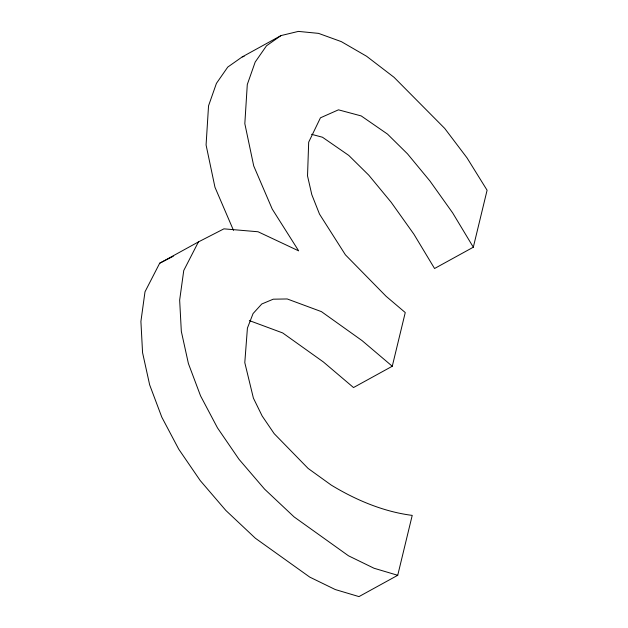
<?xml version="1.0" encoding="UTF-8"?>
<svg xmlns="http://www.w3.org/2000/svg" width="628" height="628" viewBox="0 0 628 628"><rect width="100%" height="100%" fill="white"/><g stroke="black" fill="none" stroke-linecap="round" stroke-linejoin="round"><path stroke-width="0.94" d="M249.371 320.594L282.686 332.942L323.373 361.956L353.517 387.547L392.272 366.242L405.256 312.556L386.102 296.29L345.408 254.827L319.487 214.077L311.794 194.625L307.524 175.903L308.686 142.163L320.445 117.813L338.461 109.829L361.218 115.929L387.484 134.086L407.501 153.844L429.905 180.95L452.655 212.892L473.316 247.204L434.56 268.509L413.899 234.197L391.15 202.255L368.754 175.149L348.736 155.391L322.462 137.226L311.543 134.306M473.316 247.204L487.093 190.237L466.973 157.816L444.703 128.402L394.031 77.291L366.571 56.245L341.334 41.629L318.537 33.37L298.379 31.4L280.999 35.584L242.243 56.889L227.76 67.078L216.432 83.367L208.543 105.818L206.078 144.966L214.964 187.238L233.49 230.39M280.999 35.584L266.507 45.781L255.188 62.062L247.291 84.513L244.826 123.661L253.72 165.933L272.238 209.085L298.661 250.862L258.045 231.763L223.921 228.843L198.424 241.921L159.677 263.226L144.997 291.808L140.907 321.434L142.572 352.693L149.652 384.846L161.804 417.165L178.752 449.208L200.222 480.561L225.876 510.478L255.361 538.227L309.745 577.101L335.266 589.543L358.973 596.6L397.728 575.295L412.219 515.384A296.047 174.67 61.2 0 1 331.16 485.036L308.113 468.433L274.177 433.65L262.143 415.971L253.39 398.097L244.794 362.631L247.416 328.106L253.068 313.568L261.774 303.991L273.251 299.187L287.216 298.959L321.442 311.637L362.121 340.651L392.272 366.242M198.424 241.921L183.753 270.503L179.655 300.129L181.327 331.388L188.4 363.541L200.552 395.86L217.5 427.904L238.97 459.256L264.624 489.173L294.108 516.923L348.493 555.796L374.021 568.246L397.728 575.295M159.677 263.226L173.273 256.248M242.243 56.889L244.072 56.449"/></g></svg>
